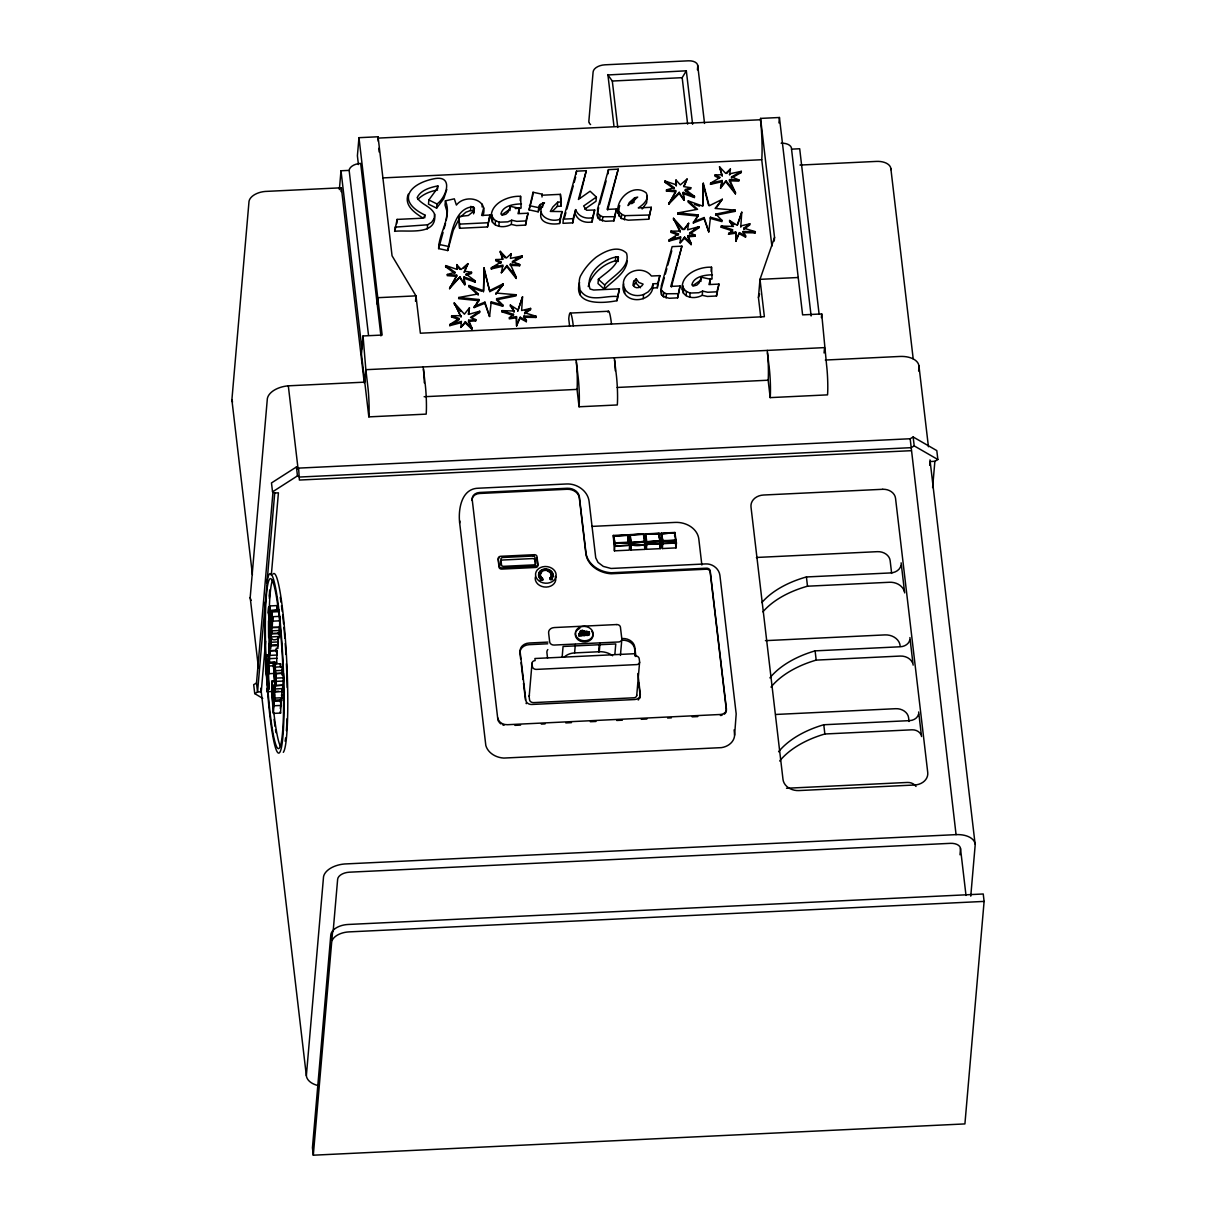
<?xml version="1.0" encoding="UTF-8"?>
<svg xmlns="http://www.w3.org/2000/svg" width="1216" height="1216" viewBox="0 0 1216 1216"><rect width="100%" height="100%" fill="white"/><g stroke="black" fill="none" stroke-linecap="round" stroke-linejoin="round"><path stroke-width="1.5" d="M281.55 694.579L281.504 695.932M269.846 650.955L269.374 662.933L268.766 644.374L269.222 658.494L269.359 650.682L276.488 650.332L276.731 653.402L276.974 650.606L269.846 650.955L269.602 653.752L269.359 650.682M275.88 685.672L283.191 685.186L283.83 677.768L283.48 673.345L276.351 673.694L275.88 685.672L275.272 667.113L282.401 666.763L282.598 674.515M276.974 650.606L276.686 662.446L269.374 662.933M579.378 633.308L579.287 634.813C581.522 632.442 582.206 630.511 581.522 634.965L581.598 634.129C582.312 631.362 581.689 629.584 579.439 633.445M580.214 634.767C581.385 625.784 585.762 637.929 578.892 635.846L578.953 635.01C586.325 636.698 581.02 624.659 579.302 634.144M483.482 291.901L484.074 267.809L489.805 291.597L503.014 285.03L503.12 283.845L489.911 290.426M484.074 267.809L483.588 290.73L468.996 285.486L468.905 286.657L478.222 295.047L478.329 293.877L468.996 285.486M702.757 205.55L703.304 183.221L709.141 205.838L722.334 199.257L716.011 208.301M703.304 183.221L702.818 206.142L688.226 200.898L688.119 202.069L696.114 209.258M446.804 189.422L443.779 198.679L436.62 208.149L428.488 204.151L428.853 199.956L436.696 189.255L437.882 185.896C430.327 187.401 420.569 190.137 417.149 197.676C421.253 204.698 431.376 206.386 434.583 214.153L434.234 218.348M613.715 536.104L627.745 535.01L628.87 542.61L614.855 543.294L613.715 536.104L627.73 535.435L628.87 542.61M614.855 543.294L613.746 535.678M630.177 534.888L643.416 534.25L630.177 534.888L631.302 542.503L644.541 541.439L631.302 542.503M645.666 534.143L658.783 533.946L659.923 541.12L646.79 541.758L645.666 534.143L658.798 533.52L659.923 541.12M646.79 541.758L659.938 540.694M661.626 533.809L674.53 532.76L675.64 540.375L662.75 540.983L661.626 533.809L674.53 532.76M662.75 540.983L661.641 533.383M675.64 540.375L662.766 540.558M274.907 698.075C274.238 707.256 272.141 685.094 274.147 686.797L274.345 684.456L274.907 698.075L282.021 697.741L281.717 689.913M282.021 697.741L281.656 700.857L281.261 699.808L274.132 700.142M269.329 596.19L269.633 590.581M282.401 666.763L282.142 675.138M276.26 648.174L276.093 651.776L276.488 650.332M522.546 296.795L517.773 311.068L522.546 296.795L521.634 310.506L530.617 308.408L530.526 309.578L524.522 313.926M732.351 226.115L729.57 220.461L737.109 225.294L741.775 212.207L740.757 227.103L740.863 225.918L749.846 223.82L749.74 224.99L743.736 229.338L743.842 228.167L749.846 223.82M627.304 260.878C625.784 273.646 612.56 280.774 604.352 289.226L598.014 283.526L598.378 279.346C605.462 272.931 616.178 267.338 618.382 257.366L617.667 256.774C603.85 258.187 584.47 273.965 590.079 289.028L593.682 290.031L619.43 288.8L616.953 300.702C603.486 303.331 572.721 306.037 579.546 282.386M252.411 574.53L231.891 399.851L249.022 201.324A16.598 9.622 -6.7 0 1 265.21 191.444L341.346 187.796L364.298 383.116M258.461 668.025L250.192 597.542L267.353 398.59A21.478 12.449 -6.7 0 1 288.314 385.822L364.77 382.143L365.849 369.694L363.037 335.966L382.143 335.054L358.963 137.682L378.07 136.77L392.054 255.786L415.978 295.868L420.371 333.214L764.378 316.692L760 279.346L774.546 237.424L760.562 118.408L779.426 117.496L802.606 314.868L821.712 313.941L826.576 364.998A21.402 2.067 87.3 0 1 827.534 394.866L770.199 397.617L768.147 380.213A21.402 2.067 87.3 0 0 767.463 352.792L767.205 350.421L365.849 369.694L367.886 387.022A21.402 2.067 87.3 0 1 368.843 416.875L426.178 414.124A21.402 2.067 87.3 0 0 425.22 384.271L423.183 366.943M256.5 683.042L253.688 684.669L254.737 693.591L257.549 691.965L256.5 683.042L273.022 491.583M265.316 601.966L257.549 691.965L261.258 691.782L265.62 641.166M266.958 582.996L274.725 493.012L272.536 491.857L271.487 482.934L296.43 466.959L298.604 468.114L910.176 438.748L913.155 436.97L936.806 450.604L937.855 459.526L934.876 461.305L930.027 461.548L929.708 465.302M268.052 613.046L268.538 607.422M269.314 598.348L270.058 589.714M271.305 575.32L278.418 492.83L274.725 493.012M277.476 610.903L277.05 605.583L269.937 605.933L271.882 633.825L279.148 633.43L279.209 627.517M271.761 610.371L272.217 627.167L279.513 627.395L279.923 616.345L272.81 616.694L272.49 620.297L271.761 610.371L278.874 610.022L271.913 610.751M272.399 691.478L267.049 691.737C270.302 680.808 264.374 670.974 266.03 660.136C270.438 685.444 261.106 651.457 269.42 655.257M268.614 673.71L269.283 665.958L267.93 657.263L267.018 665.73L269.131 689.244L268.067 661.61L268.614 673.71L273.965 673.451M271.016 645.909C269.709 658.13 270.104 629.994 269.496 646.821L269.724 633.262L271.016 645.909L278.145 645.574L277.902 642.626M278.616 638.75L278.054 636.728L278.221 644.632L271.092 644.966L270.925 637.062C271.153 642.443 282.598 639.236 278.692 633.566M271.092 644.966L269.162 614.81L271.502 639.084M269.937 605.933L271.882 633.825M272.81 616.694L272.217 627.167M276.822 608.304L277.05 605.583M280.79 667.25L280.516 663.708L273.387 664.058L275.333 691.934L282.598 691.554L282.659 685.642M278.145 645.574L277.658 648.706L277.4 647.778M272.095 681.066L273.038 712.181L273.463 713.397L280.592 713.062L281.094 700.994L273.965 701.343C272.247 732.002 271.366 649.846 273.372 703.182L272.095 681.066L275.774 681.173L275.865 673.421L282.994 673.071L282.644 674.409M276.351 673.694L276.123 676.491L275.865 673.421M273.965 701.343L273.463 713.397M273.387 664.058L275.333 691.934M280.273 666.429L280.516 663.708M281.094 700.994L280.318 708.563M339.37 189.59L340.997 170.772L349.144 170.377A11.035 6.384 -6.7 0 1 360.666 163.4L380.927 335.905M341.027 191.566L341.346 187.796M358.963 137.682L357.398 155.8L358.416 164.555M378.298 141.284A28.652 2.766 87.3 0 0 377.948 138.107L378.07 136.77M363.037 335.966L361.471 354.069L368.843 416.875M318.136 1085.584A22.982 13.315 -6.7 0 1 306.356 1075.719L323.532 876.766A21.478 12.449 -6.7 0 1 344.493 863.983L956.065 834.632A20.201 11.704 -6.7 0 1 975.141 845.485L970.763 896.162M377.203 304.152L377.75 297.692L415.978 295.868L415.507 301.294M313.302 1155.2L331.664 942.385A16.568 9.591 -6.7 0 1 348.977 931.897L984.109 901.406L983.242 893.988L348.11 924.479A16.568 9.591 -6.7 0 0 330.798 934.967L312.436 1147.782L313.302 1155.2L964.911 1123.918L984.109 901.406M331.862 940.059L332.5 932.687M333.108 931.806L337.638 879.305A11.248 6.506 -6.7 0 1 349.387 872.191L950.334 843.342A10.762 6.232 -6.7 0 1 960.488 849.118L960.002 854.787M434.583 214.153C437.562 236.33 407.178 229.626 394.638 231.329L397.115 219.412L421.648 218.242L423.989 217.238L424.962 215.08C395.276 200.731 409.655 182.962 435.693 178.463C453.857 175.925 445.922 197.95 436.985 203.954L436.62 208.149M396.75 223.607L397.115 219.412M408.242 194.195C403.803 205.702 414.884 212.815 423.153 218.211M424.718 217.877L424.962 215.08M427.272 228.973L427.637 224.793L431.665 222.254L434.142 218.591M437.638 188.693L437.882 185.896M458.827 219.488L453.294 230.204L447.746 250.557L438.626 248.611C438.809 232.758 452.322 216.646 445.406 200.853L454.328 198.816L456.395 205.094C465.166 193.526 489.075 198.938 482.98 215.658M445.406 200.853L445.041 205.048L447.032 211.569L446.378 219.838M445.725 265.605L454.966 272.262L454.86 273.433L445.618 266.775L445.725 265.605L457.125 269.42L456.79 264.617L461.107 269.481L467.856 263.629L464.269 272.354L467.856 263.629M447.746 250.557C450.923 236.269 453.887 207.541 473.358 206.766L474.362 208.392L473.997 212.587L472.994 210.961L473.358 206.766M447.321 274.451L447.214 275.637L456.654 276.382L456.745 275.211L447.321 274.451L454.966 272.262M459.906 278.084L464.816 284.787L460.013 276.914L449.57 288.678L456.745 275.211M449.798 325.66L449.905 324.474L459.253 318.486L451.653 315.75L451.562 316.92L459.146 319.656L449.798 325.66L461.259 322.65L461.366 321.48L449.905 324.474M474.362 208.392L473.814 211.082L468.358 215.49L459.055 216.524L459.587 228.289L487.494 226.951L489.972 215.034L481.612 215.43L483.664 207.951M459.587 228.289L459.055 216.524M456.912 268.994L456.79 264.617M454.252 302.875L461.001 316.829L454.252 302.875L464.39 314.199L469.422 307.861L468.54 313.956M458.766 297.479L458.66 298.665L478.891 300.702L478.982 299.516L458.766 297.479L478.329 293.877M463.904 278.145L464.01 276.959L475.274 280.957L475.167 282.127L463.904 278.145L464.816 284.787M460.651 216.919L465.865 212.222L470.546 210.52L470.896 206.325M465.242 322.878L460.834 327.438L465.348 321.708L471.975 328.046L471.869 329.217L465.242 322.878L465.348 321.708M471.565 272.293L466.169 274.132L466.062 275.302L471.458 273.463L471.565 272.293L464.375 271.183M473.571 213.864L473.814 211.082M468.54 321.419L468.646 320.234L475.836 319.641L475.745 320.811L468.54 321.419L471.869 329.217M482.098 206.978L482.342 204.182M474.21 306.402L484.926 302.13L484.834 303.301L474.118 307.572L478.982 299.516M459.678 523.017C458.098 509.975 461.122 488.528 478.314 488.224L566.428 483.983C576.779 483.375 587.693 490.686 589.091 501.326L595.734 557.825L598.029 562.4L603.288 566.398L611.07 568.465L705.751 563.92C712.409 563.586 719.021 568.586 719.902 575.305L736.182 713.883L734.616 735.133A16.933 13.71 4.9 0 1 721.514 747.627L503.789 758.07A19.152 15.504 4.9 0 1 485.822 745.499L459.678 523.017A18.544 15.018 4.9 0 1 459.922 521.071M471.914 317.574L479.606 312.421L479.712 311.25L468.373 314.427L469.422 307.861M487.494 226.951L489.972 215.034M521.466 203.893C514.155 204.075 502.846 205.504 500.916 213.97L502.375 215.126L505.856 214.229L508.197 212.01L510.325 206.355L519.445 208.301L517.986 213.682L528.048 213.21L525.57 225.112L516.45 225.553L511.313 224.413C505.446 227.59 496.934 227.924 492.465 222.239C486.081 205.534 506.662 195.518 520.585 196.323L521.117 208.088L515.219 208.544M492.465 222.239L492.83 218.044L491.644 214.639M502.831 266.274L491.279 268.918L491.37 267.748L501.038 262.018L495.824 259.555L495.718 260.741L500.931 263.188L501.038 262.018M495.14 224.808L495.505 220.613L492.83 218.044M484.834 303.301L489.562 316.494L484.926 302.13M502.846 305.034L491.249 301.826L491.158 302.997L502.74 306.204L502.846 305.034L496.523 298.68L516.04 294.743L515.934 295.914L496.417 299.85L502.74 306.204M498.818 226.358L499.183 222.178L495.505 220.613M503.12 283.845L495.748 294.211L503.014 285.03M502.406 258.886L500.278 251.362L506.464 257.99L511.191 253.642L511.1 254.813M506.814 266.684L501.342 272.764L506.92 265.498L516.283 277.263L516.177 278.434L506.814 266.684L506.92 265.498M509.96 210.55L510.325 206.355M502.056 310.642L513.502 314.351L513.41 315.522L501.965 311.813L502.056 310.642L514.201 311.022L514.094 312.208L510.34 305.034L517.879 309.882M511.313 224.413L511.678 220.218L516.815 221.358L525.935 220.932L528.048 213.21M519.749 264.541L510.31 264.191L510.203 265.377L519.658 265.711L519.749 264.541L512.346 261.47L522.12 255.922L522.014 257.093L512.24 262.641M509.398 317.695L509.291 318.881L516.374 317.771L516.481 316.601L509.398 317.695L513.502 314.351M519.08 212.496L519.445 208.301M520.22 200.518L520.585 196.323M520.144 318.394L526.315 321.693L526.406 320.522L520.235 317.224L516.618 325.934L516.481 316.601M525.57 225.112L525.935 220.932M542.245 194.21L541.895 195.229L560.409 194.332L561.306 201.993L557.734 202.16L552.854 206.978L550.316 211.447L562.05 211.569L559.938 219.29C549.222 223.212 533.991 214.274 544.479 202.798L542.974 202.874L542.61 207.054L539.98 208.422L538.156 211.812L529.051 209.866L533.034 192.265L542.245 194.21L542.002 197.007M532.669 196.46L533.034 192.265M536.104 316.282L523.929 316.084L523.822 317.254L535.998 317.452L536.104 316.282L524.613 312.755L530.617 308.408M538.156 211.812L539.098 205.732L542.974 202.874M539.98 208.422L540.345 204.227M552.505 211.158L557.369 206.355L557.734 202.16M560.409 194.332L560.941 206.173L557.369 206.355M541.348 211.751C537.366 223.136 551.699 225.173 559.573 223.486L559.938 219.29M560.941 206.173L561.306 201.993M562.05 211.569L559.573 223.486M563.327 219.123L562.978 223.318L572.751 222.847L575.639 209.608C578.254 216.63 585.58 219.138 592.466 217.725L594.685 210.003L586.492 210.246L583.619 205.99L596.372 197.068L590.11 191.216L578.421 199.47L586.279 170.696L576.506 171.167L563.327 219.123L573.101 218.667L575.639 209.608M529.173 696.388L532.03 663.191M540.527 570.669A7.235 5.852 4.9 0 0 540.406 578.497L540.36 578.998A7.235 5.852 4.9 0 1 540.482 571.17L540.527 570.669A7.235 5.852 4.9 0 1 550.134 570.198A7.235 5.852 4.9 0 1 552.079 577.934C553.858 580.306 548.629 580.549 549.951 578.041A5.578 4.514 4.9 0 0 549.48 571.52A5.578 4.514 4.9 0 0 541.5 571.9L541.454 572.402A5.578 4.514 4.9 0 0 542.503 578.892L542.549 578.39A5.578 4.514 4.9 0 1 541.5 571.9M540.527 580.397L542.716 579.789L540.527 580.397L540.406 578.497M576.262 173.964L576.506 171.167M572.751 222.847L573.101 218.667M549.951 578.041L549.921 578.542A5.578 4.514 4.9 0 0 547.504 571.094M586.279 170.696L579.53 198.269M552.079 577.934L552.034 578.436A7.235 5.852 4.9 0 0 550.088 570.714A7.235 5.852 4.9 0 0 540.482 571.17M580.275 294.971C580.731 288.025 576.962 280.759 581.552 274.178C585.261 267.672 590.277 261.972 596.068 257.26C604.398 251.438 617.895 244.583 626.529 253.217C630.739 267.429 612.53 276.138 604.717 285.03L604.352 289.226M575.274 213.803C577.889 220.826 585.23 223.334 592.101 221.92L592.466 217.725M594.685 210.003L592.101 221.92M596.372 197.068L596.007 201.263L584.683 209.198M618.23 169.161L607.088 209.41L616.39 208.97L613.913 220.871L605.538 221.282L599.731 219.716L597.846 217.755L597.573 208.939L608.456 169.632L618.23 169.161L607.726 209.942M562.187 656.655L563.069 646.471L615.767 643.948L614.886 654.132M599.731 219.716L600.096 215.521L598.196 213.575M602.391 220.962L602.756 216.782L600.096 215.521M608.091 173.827L608.456 169.632M564.011 657.263A15.458 12.525 4.9 0 1 574.606 652.916L575.335 644.419M613.913 220.871L616.39 208.97M579.09 635.086L580.275 633.931M580.853 633.931L580.914 633.095M581.917 633.992L581.993 633.156M582.008 630.982L582.114 631.849L582.403 630.268M618.017 213.21C615.159 198.649 633.718 182.902 646.213 192.903C649.739 199.211 643.066 204.835 638.294 207.906L651.259 207.282L648.69 219.214L628.201 220.187L621.285 218.485L618.017 213.21L619.689 205.519M582.16 635.634L582.236 634.798M582.373 635.482L582.555 634.448M582.722 631.241L582.798 630.405M582.981 631.484L583.057 630.648M587.07 633.004L587.146 632.168L585.185 632.259L584.592 635.573L582.996 635.269L583.011 633.977M588.21 286.55C591.645 274.132 603.045 263.994 615.387 260.832L615.752 256.652M619.035 216.22L618.382 209.015M583.194 635.466L582.981 634.159M583.65 630.83L583.376 633.186L584.349 633.126L583.832 630.694L584.197 631.682M583.482 635.588L583.27 634.63M583.999 631.484L584.364 632.472L583.832 630.694M582.996 635.269L583.452 632.335L584.425 632.29L583.878 634.858L584.79 634.813M583.878 632.502L584.075 630.648M584.121 632.518L584.318 630.678M584.592 635.573L584.866 633.977M584.668 632.183L584.531 630.785M585.945 631.347L585.139 634.95L587.009 635.466L587.282 633.855L586.188 633.916L586.902 631.302L585.702 632.244M584.896 633.87L585.185 632.259M618.382 257.366L618.017 261.562L617.667 256.774M585.23 635.162L585.215 634.098M621.285 218.485L621.65 214.29L619.4 212.025M585.413 635.36L585.291 634.326M585.671 635.482L585.474 634.509M586.583 633.034L586.659 632.198M586.842 632.138L586.902 631.302M588.286 632.715L589.38 631.91L587.404 633.141L588.711 633.399L587.358 635.436L589.258 635.041L589.213 633.414M616.953 300.702L619.43 288.8M587.434 634.6L588.483 633.779M588.453 632.457L588.514 631.621M624.446 219.868L624.811 215.673L621.65 214.29M588.985 633.186L589.38 631.91M624.553 293.39L624.902 289.195L623.443 284.909A16.416 13.285 4.9 0 1 625.328 277.294C630.922 268.645 645.179 267.566 651.411 276.017L659.862 275.622L657.324 287.766L652.81 287.979C650.226 302.298 625.875 304.334 623.078 289.104A16.416 13.285 4.9 0 1 623.702 283.906M634.387 200.61L634.63 197.813L637.686 197.083L628.003 205.565L629.295 202.54L634.63 197.813M598.652 651.852L599.29 644.419M612.636 655.743A17.374 14.06 4.9 0 0 599.275 651.73L600.005 643.249M633.688 281.306L633.323 285.486C635.466 289.499 641.425 287.63 643.097 284.118L638.734 282.401L636.242 278.829L633.688 281.306L633.338 285.638L635.877 283.024L636.242 278.829M613.29 535.435L614.43 550.848L629.234 550.134L629.66 545.27L628.11 534.721L613.29 535.435L614.84 545.984L614.43 550.848M614.946 543.446L628.976 542.777L614.946 543.446L615.159 546.03L629.189 545.346L628.976 542.777M647.277 195.867L646.608 202.95L642.109 208.985M648.69 219.214L651.259 207.282M643.218 298.71L643.583 294.53L648.174 291.886L651.533 288.131L653.174 283.784L657.689 283.571L659.862 275.622M629.736 534.645L630.861 550.058L644.906 549.389L645.316 544.525L643.781 533.961L629.736 534.645L631.286 545.194L630.861 550.058M620.434 655.424L621.832 639.236M652.81 287.979L653.174 283.784M631.347 543.035L644.632 542.017C649.222 546.334 628.17 546.926 631.347 543.035L644.632 542.017M664.954 181.017L674.181 187.674L674.09 188.86L664.848 182.187L664.954 181.017L676.354 184.832L676.248 186.018L676.02 180.029L680.337 184.893L687.07 179.041L684.198 186.261M657.324 287.766L657.689 283.571M666.55 189.878L675.974 190.623L668.785 204.09L675.868 191.809L666.444 191.049L666.55 189.878L674.181 187.674M681.918 246.164L670.776 286.414L680.078 285.958L677.601 297.874L669.226 298.27L663.419 296.704L661.534 294.758L661.261 285.942L672.144 246.635L681.918 246.164L671.43 286.946M663.419 296.704L663.784 292.509L661.899 290.563M669.119 239.902L680.58 236.892L680.489 238.062L669.028 241.072L669.119 239.902L678.482 233.898L670.882 231.162L670.776 232.332L678.376 235.068L678.482 233.898M645.225 533.9L646.365 549.313L660.288 548.644L660.714 543.78L659.163 533.231L645.225 533.9L646.775 544.449L646.365 549.313M666.094 297.966L666.444 293.77L663.784 292.509M680.215 232.256L673.466 218.287L683.605 229.611L688.636 223.273L684.517 229.52M646.882 541.91L647.094 544.494L646.882 541.91L660.03 541.287L660.242 543.856L660.03 541.287M679.136 193.496L679.242 192.326L684.046 200.199L679.136 193.496L668.785 204.09M677.996 212.906L698.212 214.928L698.106 216.114L677.89 214.077L677.996 212.906L697.558 209.289L688.226 200.898M636.728 695.43L639.601 662.218M683.134 193.557L683.225 192.386L694.503 196.369L694.397 197.539L683.134 193.557L684.046 200.199M684.471 238.29L680.063 242.85L684.578 237.12L691.19 243.458L691.098 244.629L684.471 238.29L684.578 237.12M685.292 190.714L685.383 189.544L690.794 187.705L690.688 188.875L685.292 190.714L694.397 197.539M677.601 297.874L680.078 285.958M697.422 69.829L697.741 66.12A9.895 5.73 -6.7 0 0 688.408 60.815L604.945 64.813A11.354 6.566 -6.7 0 0 593.104 72.002L588.863 121.114A9.895 5.73 -6.7 0 0 589.061 122.588M658.874 536.575L659.163 533.231M661.2 533.125L662.325 548.553L676.005 547.884L676.43 543.02L674.88 532.471L661.2 533.125L662.75 543.689L662.325 548.553M712.424 274.786C705.098 274.953 693.789 276.382 691.858 284.848L693.318 286.018L696.814 285.122L699.139 282.887L701.267 277.248L710.387 279.194L708.943 284.574L718.99 284.088L716.513 296.005L707.393 296.446L702.255 295.306C696.388 298.482 687.876 298.817 683.407 293.132C677.023 276.427 697.604 266.41 711.527 267.216L712.059 278.981L709.886 279.011M687.77 236.831L687.861 235.661L695.066 235.053L694.959 236.238L687.77 236.831L691.098 244.629M683.407 293.132L683.772 288.937L682.586 285.532M662.842 541.15L663.07 543.719L662.842 541.15L675.746 540.527L675.959 543.111L675.746 540.527M698.942 226.662L689.715 232.834L689.609 234.004L698.835 227.833L698.942 226.662L687.602 229.839L688.636 223.273M686.098 295.701L686.447 291.506L683.772 288.937M693.439 221.814L704.155 217.542L704.049 218.713L693.333 222.984L698.212 214.928M689.761 297.251L690.126 293.056L686.447 291.506M674.591 535.83L674.88 532.471M700.902 281.443L701.267 277.248M710.6 183.16L722.167 180.5L722.061 181.686L710.494 184.346L710.6 183.16L720.252 177.43L715.054 174.967L714.947 176.153L718.854 177.992M702.255 295.306L702.62 291.11L707.758 292.25L716.878 291.81L718.99 284.088M704.049 218.713L708.776 231.906L704.155 217.542M722.076 220.446L710.478 217.238L710.372 218.409L721.97 221.616L722.076 220.446L715.738 214.092L735.254 210.155L735.163 211.326L715.646 215.262L715.738 214.092M719.507 166.79L722.198 175.879L719.507 166.79L725.694 173.402L730.421 169.054L726.773 173.493M710.022 283.389L710.387 279.194M711.162 271.396L711.527 267.216M726.043 182.096L735.406 193.846L735.498 192.675L726.134 180.926L720.571 188.176L722.167 180.5M721.286 226.054L732.731 229.763L728.521 234.293L732.625 230.949L721.179 227.225L721.286 226.054L733.43 226.45L729.57 220.461M716.513 296.005L716.878 291.81M729.433 180.789L729.524 179.618L738.978 179.953L738.872 181.138L729.433 180.789L735.406 193.846M741.334 171.334L731.576 176.882L731.47 178.053L741.243 172.505L741.334 171.334L729.661 173.812L729.57 174.982L730.421 169.054M739.358 233.806L745.545 237.105L745.636 235.934L739.465 232.636L735.847 241.361L735.71 232.013L728.612 233.107M735.847 241.361L735.71 232.013M741.775 212.207L737.595 224.838M755.334 231.694L743.143 231.496L743.052 232.666L755.227 232.864L755.334 231.694L743.842 228.167M771.886 246.149L761.733 159.722A28.652 2.766 87.3 0 0 760.456 119.746L760.562 118.408M760.745 317.178L758.434 297.449L760 279.346L798.213 277.506M778.954 122.938L779.426 117.496M774.242 241.057L774.546 237.424M821.393 317.634L821.712 313.941M824.068 352.974L824.539 347.609L767.205 350.421M956.065 834.632L910.176 438.748M918.642 371.062L918.962 367.308A20.201 11.704 -6.7 0 0 899.901 356.455L825.314 360.042M932.611 487.586L934.876 461.305M460.834 327.438L461.366 321.48M680.063 242.85L680.58 236.892M275.272 667.113L275.682 680.96M584.759 631.134L583.665 632.396M489.562 316.494L491.249 301.826M708.776 231.906L710.478 217.238M491.279 218.834L491.766 214.882M682.222 289.727L682.708 285.775M904.658 592.906L901.132 562.841M913.14 665.122L909.902 637.579M921.53 736.516L918.642 711.968M278.616 611.268L278.874 610.022M278.403 634.022L278.069 632.882M511.191 253.642L510.446 258.4L522.12 255.922M686.326 70.802L682.176 77.672L612.302 81.031L607.909 74.951L686.326 70.802L692.603 124.26M501.342 272.764L502.938 265.088L491.37 267.748M720.571 188.176L722.061 181.686M529.051 209.866L532.213 198.132M584.349 633.126L583.543 634.752M394.638 231.329L395.914 226.693M564.437 217.998L565.896 212.663M566.869 209.106L573.222 186.018M574.195 182.461L575.654 177.141M578.892 635.846L579.166 634.25L581.598 634.129M587.146 632.168L586.446 632.958M438.626 248.611L443.08 232.423M444.068 228.821L445.542 223.425M598.698 207.769L596.965 214.989L597.846 217.755M599.686 204.197L606.115 180.971M664.362 277.628L660.911 290.138L661.534 294.758M665.35 274.056L666.839 268.69M667.827 265.118L671.779 250.815M585.869 632.183L585.413 633.84L583.954 634.022M758.434 297.449L759.65 293.968M687.07 179.041L683.605 186.595L690.794 187.705M516.724 324.763L520.235 317.224M735.954 240.175L739.465 232.636M449.57 288.678L456.654 276.382M474.118 307.572L478.891 300.702M693.333 222.984L698.106 216.114M722.334 199.257L715.084 208.438L735.254 210.155M720.662 187.006L726.134 180.926M449.662 287.508L460.013 276.914M668.891 202.92L679.242 192.326M417.833 199.47C422.986 194.165 430.312 191.17 437.517 190.091M501.767 214.791L508.638 210.079M692.71 285.684L699.58 280.957M463.706 268.31L467.75 264.799M479.712 311.25L470.486 317.422L475.836 319.641M631.651 203.71L634.266 202.008M272.536 491.857L297.464 475.882L299.653 477.037L911.225 447.67L914.204 445.892L937.855 459.526M669.028 241.072L675.26 237.074M491.279 268.918L497.709 265.103M710.494 184.346L713.716 182.43M511.678 220.218L507.817 221.859L499.183 222.178M702.62 291.11L698.759 292.737L690.126 293.056M279.148 633.43L271.73 633.323M282.462 691.6L282.158 690.11M666.444 191.049L669.499 190.167M693.971 229.201L698.835 227.833M476.368 313.333L479.606 312.421M525.13 310.84L530.526 309.578M737.899 173.219L741.243 172.505M515.341 258.506L522.014 257.093M427.637 224.793L395.002 227.134M643.583 294.53C637.002 296.902 628.9 295.306 624.902 289.195M588.377 634.554L589.578 633.825L589.061 632.35M677.89 214.077L683.225 213.089M728.521 234.293L735.604 233.183M377.948 138.107L760.456 119.746M781.128 143.214A11.035 6.384 -6.7 0 1 791.54 149.142L799.687 148.747L819.067 313.728M383.025 177.901L761.733 159.722M799.961 165.072L876.402 161.409A15.322 8.877 -6.7 0 1 890.872 169.647M459.952 224.094L487.859 222.756M614.262 216.691L602.756 216.782M649.055 215.019L624.811 215.673M617.318 296.522C605.781 295.245 588.681 303.073 580.64 290.776M677.966 293.679L666.444 293.77M570.319 313.074L608.532 311.25M424.141 396.72L577.038 389.394L579.074 406.782L617.302 404.958A21.402 2.067 87.3 0 0 616.345 375.09L614.308 357.762M617.15 387.463L768.147 380.213M910.966 450.695L299.394 480.046L298.604 468.114M591.782 526.406L675.078 522.409A21.782 17.632 4.9 0 1 698.805 539.007L701.86 564.999M614.87 542.853L628.885 542.184M646.836 542.29L659.984 541.667M662.811 541.53L675.701 540.907M647.14 544.114L660.288 543.476M663.1 543.339L676.005 542.731M614.84 545.984L629.66 545.27M631.286 545.194L645.316 544.525M646.775 544.449L660.714 543.78M662.75 543.689L676.43 543.02M761.839 602.589A80.818 46.816 -6.7 0 1 806.406 576.962L890.538 572.934A11.78 9.53 4.9 0 0 901.026 565.318M272.095 611.967L279.224 611.618M762.918 611.83A80.818 46.816 -6.7 0 1 807.5 586.203L889.443 582.266A13.969 11.309 4.9 0 1 904.37 591.432M273.159 621.133L280.273 620.798M272.384 627.73L279.665 627.274M272.323 630.8L279.437 630.466M271.791 636.865L278.92 636.53M271.335 642.246L278.449 641.911M587.07 634.615L585.732 634.646M269.314 655.409L265.757 655.576L265.59 656.959L265.681 671.825L267.307 679.394L267.049 691.737M270.195 655.363L277.324 655.029M547.884 642.109L529.234 643.006A10.123 8.193 4.9 0 0 520.129 651.685L525.844 700.325A5.442 4.408 4.9 0 0 531.787 704.474L634.722 699.534A6.217 5.031 4.9 0 0 640.315 694.214L637.883 673.497M265.985 655.743L269.542 655.561M547.732 643.781L529.082 644.678A10.123 8.193 4.9 0 0 519.992 653.357L520.646 658.966M269.785 658.631L276.914 658.297M269.177 662.325L274.512 662.066M269.557 662.781L276.686 662.446M765.426 640.65L884.914 634.904A13.969 11.309 4.9 0 1 900.114 645.544M269.283 665.958L274.634 665.699M574.606 652.916L599.275 651.73M275.698 670.685L282.811 670.35M769.91 677.874A82.688 47.895 -6.7 0 1 815.1 650.864L900.266 646.775A10.731 8.679 4.9 0 0 909.811 639.844M276.701 678.102L283.83 677.768M271.928 681.355L275.485 681.188M272.293 681.659L275.85 681.492M276.29 681.37L283.419 681.036M276.062 685.52L283.191 685.186M770.99 687.116A82.688 47.895 -6.7 0 1 816.179 660.106L900.205 656.062A11.871 9.606 4.9 0 1 912.441 662.644M275.774 688.925L282.887 688.59M275.181 691.448L278.738 691.266M274.314 705.751L281.428 705.417M514.915 725.359L520.57 725.086M541.302 724.082L545.072 723.9M565.82 722.912L571.474 722.638M590.322 721.726L595.977 721.468M616.725 720.465L622.379 720.191M641.227 719.294L646.882 719.021M667.614 718.018L671.399 717.835M692.132 716.847L697.786 716.574M775.838 714.461L895.66 708.7A11.871 9.606 4.9 0 1 908.595 717.744L909.036 721.498M778.59 751.762A82.688 47.895 -6.7 0 1 823.779 724.751L909.553 720.632A10.108 8.193 4.9 0 0 918.551 714.096M779.669 761.003A82.688 47.895 -6.7 0 1 824.858 733.993L911.954 729.813A8.801 7.114 4.9 0 1 921.014 734.692M786.524 788.257L907.41 782.45A8.801 7.114 4.9 0 1 915.998 786.463M715.054 174.967L722.304 174.709M495.824 259.555L503.074 259.297L500.278 251.362M670.882 231.162L680.322 231.07L673.466 218.287M451.653 315.75L461.092 315.658M451.562 316.92L455.331 316.89M721.179 227.225L724.645 227.331M501.965 311.813L507.163 311.98M615.387 260.832L617.318 260.954M729.661 210.854L735.163 211.326M495.854 293.026L516.04 294.743M470.546 210.52L472.994 210.961M438.991 244.416L448.096 246.362M529.416 205.671L538.521 207.617M750.302 231.359L755.227 232.864M532.714 316.449L535.998 317.452M664.848 182.187L668.101 183.282M445.618 266.775L448.886 267.87M694.61 204.41L699.474 206.142M468.905 286.657L481.87 291.323M731.576 176.882L738.978 179.953M689.715 232.834L695.066 235.053M692.284 235.129L694.959 236.238M516.694 264.495L519.658 265.711M473.07 319.702L475.745 320.811M428.853 199.956L436.985 203.954M640.452 287.782L635.877 283.024M254.737 693.591L262.732 698.394M729.463 221.631L733.993 224.534M510.249 306.219L513.258 308.15M685.383 189.544L694.503 196.369M466.169 274.132L475.274 280.957M472.142 279.847L475.167 282.127M598.378 279.346L604.717 285.03M500.171 252.548L505.126 257.838M673.375 219.458L682.389 229.535M454.146 304.046L456.395 306.554M458.645 309.077L460.91 311.6M456.684 265.787L459.937 269.435M280.592 713.062L280.166 711.831M510.34 305.034L514.201 311.022M743.143 231.496L745.636 235.934M743.873 234.156L745.545 237.105M523.929 316.084L526.406 320.522M524.658 318.744L526.315 321.693M729.524 179.618L735.498 192.675M510.31 264.191L516.283 277.263M512.438 270.271L516.177 278.434M687.861 235.661L691.19 243.458M468.646 320.234L471.975 328.046M703.198 184.391L708.594 205.276M483.968 268.979L489.805 291.597M231.891 399.851L232.119 400.9A18.103 10.488 -6.7 0 0 232.575 402.01M643.416 534.25L644.526 541.865M683.225 192.386L684.152 199.014M464.01 276.959L464.922 283.602M918.931 365.773L928.431 446.728M929.982 459.906L975.095 843.95M890.842 168.477L913.201 358.842M913.155 436.97L914.204 445.892M960.473 848.297L966.006 895.432M891.647 573.405L890.142 560.591A11.719 9.485 4.9 0 0 877.374 551.669L758.176 557.384A13.969 11.309 4.9 0 0 756.382 557.582M791.54 149.142L811.133 315.993M806.406 576.962L807.5 586.203M815.1 650.864L816.179 660.106M823.779 724.751L824.858 733.993M767.463 352.792L769.242 367.749A21.402 2.067 87.3 0 1 770.199 397.617M697.71 65.375L704.535 123.424M682.176 77.672L687.633 124.123M734.13 729.858L734.616 735.133M675.397 542.716L676.005 547.884M612.302 81.031L617.758 127.482M607.894 74.571L613.958 126.175M659.68 543.476L660.288 548.644M644.495 545.938L644.906 549.389M631.378 542.655L631.636 544.859M628.018 539.798L628.429 543.248M635.892 656.549L634.782 647.14A11.309 9.15 4.9 0 0 622.47 638.522M635.527 656.351L634.63 648.812A11.309 9.15 4.9 0 0 622.318 640.209M638.613 682.708L640.163 695.886A6.217 5.031 4.9 0 1 639.631 698.44M576.08 359.602L578.117 376.93A21.402 2.067 87.3 0 1 579.074 406.782M569.605 326.207L568.754 318.926A30.947 2.994 87.3 0 1 573.268 325.873M542.549 578.39L542.67 580.29M536.894 557.734L537.806 565.47A2.326 1.885 4.9 0 1 535.724 567.462L501.737 569.088A2.478 2.006 4.9 0 1 499.031 567.203L498.165 559.725A2.614 2.113 4.9 0 1 499.244 557.825M547.55 658.099L546.911 652.688A6.232 5.046 4.9 0 1 547.838 649.557M535.466 565.653L534.827 560.15A2.067 1.672 4.9 0 0 532.562 558.57L502.679 560.014A2.25 1.824 4.9 0 0 500.658 561.944L501.083 565.638M521.086 662.705L523.062 679.546M523.503 683.286L525.479 700.127M497.785 719.006L472.203 499.502A8.193 6.627 4.9 0 1 479.56 492.48L567.158 488.27A11.248 9.105 4.9 0 1 579.394 496.842L586.051 553.493A26.63 21.554 4.9 0 0 611.253 572.766L706.466 568.191A3.435 2.782 4.9 0 1 710.205 570.806L726.408 708.837A6.582 5.335 4.9 0 1 720.495 714.476L507.467 724.706A8.801 7.129 4.9 0 1 497.876 718.002M349.144 170.377L368.524 335.358M340.997 170.772L361.912 348.87M288.314 385.822L298.118 469.27M296.43 466.959L297.464 475.882M260.832 688.21L306.356 1075.719M277.78 639.145L278.221 644.632M676.02 180.029L676.354 184.832M275.424 663.313L275.5 665.167M516.374 317.771L516.618 325.934M280.394 699.2L280.501 702.848M251.089 600.385A22.982 13.315 -6.7 0 1 250.192 597.542M576.338 361.973A21.402 2.067 87.3 0 1 577.038 389.394M614.566 360.134A21.402 2.067 87.3 0 1 615.326 370.88M607.802 312.071A30.947 2.994 87.3 0 1 611.481 324.034M423.442 369.314A21.402 2.067 87.3 0 1 424.308 382.842M378.89 148.261A28.652 2.766 87.3 0 1 379.118 151.954M276.002 732.686A89.695 8.664 87.3 0 1 275.515 729.646M275.029 726.393A89.695 8.664 87.3 0 1 274.086 719.386M268.645 637.534A89.695 8.664 87.3 0 1 268.523 620.829M268.569 615.281A89.695 8.664 87.3 0 1 268.751 606.632M273.038 574.058A89.695 8.664 87.3 0 1 286.353 654.056A89.695 8.664 87.3 0 1 283.298 752.324M590.581 124.534A9.895 5.73 -6.7 0 1 589.41 123.287M280.273 746.046A85.074 8.208 87.3 0 1 273.874 712.971M272.946 704.444A85.074 8.208 87.3 0 1 271.928 693.454M269.298 646.061A85.074 8.208 87.3 0 1 272.658 579.728M280.227 597.284A85.074 8.208 87.3 0 1 280.987 602.194M281.489 605.766A85.074 8.208 87.3 0 1 282.234 611.45M282.659 615.053A85.074 8.208 87.3 0 1 283.571 623.732M283.921 627.365A85.074 8.208 87.3 0 1 284.833 638.172M285.228 643.568A85.074 8.208 87.3 0 1 285.927 654.527M286.414 663.769A85.074 8.208 87.3 0 1 287.204 687.526M287.037 718.717A85.074 8.208 87.3 0 1 286.383 730.603M285.623 737.975A85.074 8.208 87.3 0 1 285.137 741.228M267.338 688.454A89.695 8.664 87.3 0 0 281.17 748.691A89.695 8.664 87.3 0 0 281.23 633.718A89.695 8.664 87.3 0 0 267.398 579.637L265.058 606.814A89.695 8.664 87.3 0 0 265.635 659.893M267.079 684.958A89.695 8.664 87.3 0 1 266.274 672.509M265.97 657.218A85.074 8.208 87.3 0 1 274.603 587.693A85.074 8.208 87.3 0 1 282.842 728.445A85.074 8.208 87.3 0 1 267.794 688.393M267.535 684.806A85.074 8.208 87.3 0 1 266.699 672.038M472.112 500.506A8.193 6.627 4.9 0 1 479.484 493.483L567.066 489.273A11.248 9.105 4.9 0 1 579.302 497.846L585.96 554.496A26.63 21.554 4.9 0 0 611.162 573.77L706.374 569.21A3.435 2.782 4.9 0 1 710.114 571.824L726.332 709.84A6.582 5.335 4.9 0 1 724.265 714.202M503.956 725.329A8.801 7.129 4.9 0 1 502.892 724.964M500.946 723.93A8.801 7.129 4.9 0 1 499.381 722.517M498.773 721.711A8.801 7.129 4.9 0 1 497.967 719.933M722.076 715.221A6.582 5.335 4.9 0 1 720.404 715.494M555.241 576.278A10.321 8.345 4.9 0 1 546.258 587.085A10.321 8.345 4.9 0 1 535.39 576.855M591.903 631.454A8.877 7.19 4.9 0 1 585.23 641.942A8.877 7.19 4.9 0 1 575.624 632.578M576.536 630.876A8.877 7.19 4.9 0 1 579.804 628.368M526.315 703.669A5.442 4.408 4.9 0 1 526.026 703.137M638.78 699.519A6.217 5.031 4.9 0 1 638.218 699.99M636.713 695.096A3.146 2.538 4.9 0 1 633.901 697.786L533.581 702.605A3.724 3.01 4.9 0 1 529.538 699.762L529.173 696.753A3.45 2.797 4.9 0 1 529.477 695.339M274.421 694.929L274.33 696.601L273.889 692.056L274.421 694.929M271.913 615.022L272.095 621.726L271.913 615.022M555.97 576.749L555.119 578.801A10.321 8.345 4.9 0 1 537.32 579.318L536.104 577.326A10.321 8.345 4.9 0 1 545.102 566.504A10.321 8.345 4.9 0 1 555.97 576.749M882.755 489.288L763.557 495.018A13.969 11.309 4.9 0 0 751.002 506.996L782.998 779.41A14.638 11.841 4.9 0 0 798.942 790.567L914.584 785.004A14.638 11.841 4.9 0 0 927.732 772.464L895.523 498.226A11.719 9.485 4.9 0 0 882.755 489.288M534.326 554.694L500.612 556.305A2.614 2.113 4.9 0 0 498.256 558.554L499.138 566.033A2.478 2.006 4.9 0 0 501.843 567.918L535.815 566.291A2.326 1.885 4.9 0 0 537.898 564.3L537.001 556.563A2.447 1.976 4.9 0 0 534.326 554.694M532.79 556.062L502.892 557.49A2.25 1.824 4.9 0 0 500.87 559.421L501.524 564.969A1.794 1.444 4.9 0 0 503.47 566.337L533.87 564.878A2.022 1.642 4.9 0 0 535.694 563.145L535.04 557.642A2.067 1.672 4.9 0 0 532.79 556.062M616.679 624.553L554.222 627.562A6.232 5.046 4.9 0 0 548.614 632.898L549.678 641.926A4.119 3.329 4.9 0 0 554.162 645.058L618.549 641.972A3.633 2.934 4.9 0 0 621.817 638.856L620.434 627.198A3.45 2.797 4.9 0 0 616.679 624.553M634.752 653.706L534.903 658.51L535.146 660.592A3.45 2.797 4.9 0 0 532.046 663.556L532.395 666.566A3.724 3.01 4.9 0 0 536.454 669.393L636.758 664.59A3.146 2.538 4.9 0 0 639.586 661.884L639.221 658.753A3.876 3.131 4.9 0 0 634.995 655.804L634.752 653.706M577.934 638.446A8.877 7.19 4.9 0 0 592.815 635.77A8.877 7.19 4.9 0 0 582.054 626.544A8.877 7.19 4.9 0 0 577.934 638.446"/></g></svg>
